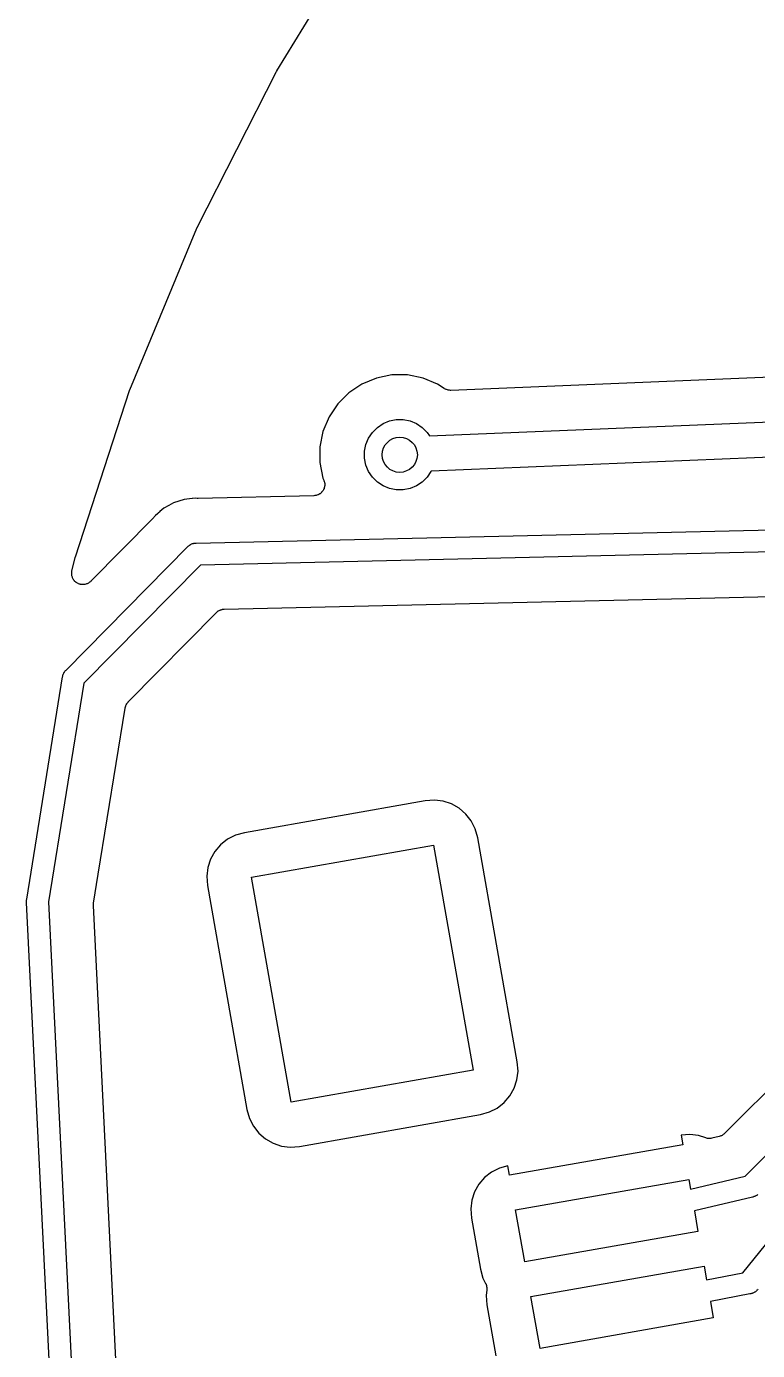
# Model space of a CAD drawing. Extents: x 4.92 to 6.91, y -5.73 to -3.72.
# Drawn here: x 4.919 to 5.246, y -4.807 to -4.214 of the extents above; entities that cross this region are included whole.
import ezdxf

# ---------------------------------------------------------------- set-up
doc = ezdxf.new("R2010")
doc.units = 0
doc.header["$MEASUREMENT"] = 0
doc.layers.add('BLACK', color=7, linetype='CONTINUOUS')

msp = doc.modelspace()

# ---------------------------------------------------------------- linework, layer by layer
at = {"layer": 'BLACK', "linetype": 'CONTINUOUS'}
for p, q in [((5.03081, -4.23433), (5.07174, -4.16754)), ((4.99506, -4.30447), (5.03062, -4.23467)), ((5.03062, -4.23467), (5.03065, -4.23461)), ((5.03065, -4.23461), (5.03074, -4.23448)), ((5.03074, -4.23448), (5.03081, -4.23433)), ((4.96492, -4.3772), (4.99489, -4.30483)), ((4.99489, -4.30483), (4.99492, -4.30476)), ((4.99492, -4.30476), (4.995, -4.30462)), ((4.995, -4.30462), (4.99506, -4.30447)), ((5.62266, -4.31925), (5.23127, -4.71027)), ((5.24042, -4.7294), (5.64459, -4.32561)), ((5.28717, -4.3701), (5.10874, -4.37746)), ((5.06889, -4.37462), (5.06304, -4.37853)), ((5.0754, -4.37192), (5.06889, -4.37462)), ((5.08231, -4.37055), (5.0754, -4.37192)), ((5.08935, -4.37055), (5.08231, -4.37055)), ((5.09625, -4.37192), (5.08935, -4.37055)), ((5.10276, -4.37462), (5.09625, -4.37192)), ((5.10575, -4.37662), (5.10276, -4.37462)), ((4.94057, -4.45207), (4.96478, -4.37756)), ((4.96478, -4.37756), (4.9648, -4.3775)), ((4.9648, -4.3775), (4.96487, -4.37735)), ((4.96487, -4.37735), (4.96492, -4.3772)), ((5.06304, -4.37853), (5.05806, -4.38351)), ((5.10582, -4.37665), (5.10575, -4.37662)), ((5.10588, -4.3767), (5.10582, -4.37665)), ((5.10625, -4.37688), (5.10588, -4.3767)), ((5.10661, -4.37708), (5.10625, -4.37688)), ((5.10668, -4.3771), (5.10661, -4.37708)), ((5.10675, -4.37713), (5.10668, -4.3771)), ((5.10715, -4.37724), (5.10675, -4.37713)), ((5.10755, -4.37736), (5.10715, -4.37724)), ((5.10762, -4.37737), (5.10755, -4.37736)), ((5.10769, -4.37739), (5.10762, -4.37737)), ((5.1081, -4.37742), (5.10769, -4.37739)), ((5.10852, -4.37746), (5.1081, -4.37742)), ((5.10859, -4.37745), (5.10852, -4.37746)), ((5.10867, -4.37746), (5.10859, -4.37745)), ((5.10874, -4.37746), (5.10867, -4.37746)), ((5.05806, -4.38351), (5.05415, -4.38937)), ((5.05415, -4.38937), (5.05145, -4.39587)), ((5.07579, -4.39407), (5.07837, -4.39234)), ((5.07837, -4.39234), (5.08123, -4.39116)), ((5.08123, -4.39116), (5.08428, -4.39055)), ((5.08428, -4.39055), (5.08738, -4.39055)), ((5.08738, -4.39055), (5.09042, -4.39116)), ((5.09042, -4.39116), (5.09329, -4.39234)), ((5.09329, -4.39234), (5.09587, -4.39407)), ((5.09913, -4.39787), (5.30394, -4.38943)), ((5.05145, -4.39587), (5.05008, -4.40278)), ((5.07068, -4.40171), (5.07187, -4.39884)), ((5.07187, -4.39884), (5.07359, -4.39626)), ((5.07359, -4.39626), (5.07579, -4.39407)), ((5.09587, -4.39407), (5.09806, -4.39626)), ((5.09806, -4.39626), (5.09913, -4.39787)), ((5.05008, -4.40278), (5.05008, -4.40982)), ((5.07008, -4.40475), (5.07068, -4.40171)), ((5.07008, -4.40785), (5.07008, -4.40475)), ((5.30394, -4.40519), (5.09985, -4.4136)), ((5.05008, -4.40982), (5.05145, -4.41673)), ((5.07068, -4.41089), (5.07008, -4.40785)), ((5.07187, -4.41376), (5.07068, -4.41089)), ((5.05145, -4.41673), (5.05187, -4.41773)), ((5.07359, -4.41634), (5.07187, -4.41376)), ((5.07579, -4.41853), (5.07359, -4.41634)), ((5.09806, -4.41634), (5.09587, -4.41853)), ((5.09978, -4.41376), (5.09806, -4.41634)), ((5.09985, -4.4136), (5.09978, -4.41376)), ((5.05043, -4.42347), (5.05011, -4.42374)), ((5.05075, -4.42321), (5.05043, -4.42347)), ((5.0508, -4.42315), (5.05075, -4.42321)), ((5.05085, -4.42311), (5.0508, -4.42315)), ((5.05111, -4.42278), (5.05085, -4.42311)), ((5.05138, -4.42246), (5.05111, -4.42278)), ((5.05141, -4.4224), (5.05138, -4.42246)), ((5.05146, -4.42234), (5.05141, -4.4224)), ((5.05165, -4.42197), (5.05146, -4.42234)), ((5.05185, -4.4216), (5.05165, -4.42197)), ((5.05187, -4.42154), (5.05185, -4.4216)), ((5.05187, -4.41773), (5.05189, -4.41779)), ((5.0519, -4.42147), (5.05187, -4.42154)), ((5.05189, -4.41779), (5.05201, -4.41819)), ((5.05202, -4.42107), (5.0519, -4.42147)), ((5.05201, -4.41819), (5.05214, -4.41859)), ((5.05214, -4.42067), (5.05202, -4.42107)), ((5.05214, -4.41859), (5.05214, -4.41866)), ((5.05214, -4.41866), (5.05216, -4.41873)), ((5.05215, -4.4206), (5.05214, -4.42067)), ((5.05217, -4.42053), (5.05215, -4.4206)), ((5.05216, -4.41873), (5.0522, -4.41915)), ((5.0522, -4.42012), (5.05217, -4.42053)), ((5.0522, -4.41915), (5.05225, -4.41956)), ((5.05225, -4.4197), (5.0522, -4.42012)), ((5.05225, -4.41956), (5.05224, -4.41963)), ((5.05224, -4.41963), (5.05225, -4.4197)), ((5.07837, -4.42025), (5.07579, -4.41853)), ((5.08123, -4.42144), (5.07837, -4.42025)), ((5.08428, -4.42205), (5.08123, -4.42144)), ((5.08738, -4.42205), (5.08428, -4.42205)), ((5.09042, -4.42144), (5.08738, -4.42205)), ((5.09329, -4.42025), (5.09042, -4.42144)), ((5.09587, -4.41853), (5.09329, -4.42025)), ((4.98238, -4.42901), (4.98025, -4.43016)), ((4.98245, -4.42897), (4.98238, -4.429)), ((4.98238, -4.429), (4.98238, -4.429)), ((4.98238, -4.429), (4.98238, -4.42901)), ((4.98455, -4.42778), (4.98245, -4.42897)), ((4.98686, -4.42706), (4.98455, -4.42778)), ((4.98687, -4.42706), (4.98686, -4.42706)), ((4.98686, -4.42706), (4.98686, -4.42706)), ((4.98693, -4.42704), (4.98687, -4.42706)), ((4.98923, -4.42628), (4.98693, -4.42704)), ((4.99163, -4.42603), (4.98923, -4.42628)), ((4.99164, -4.42603), (4.99163, -4.42603)), ((4.99171, -4.42602), (4.99164, -4.42603)), ((4.99164, -4.42603), (4.99164, -4.42603)), ((4.99286, -4.42588), (4.99171, -4.42602)), ((4.99302, -4.42588), (4.99286, -4.42588)), ((4.99309, -4.42587), (4.99302, -4.42588)), ((4.99431, -4.42575), (4.99309, -4.42587)), ((4.99505, -4.42581), (4.99431, -4.42575)), ((4.9953, -4.42581), (4.99505, -4.42581)), ((4.99555, -4.42583), (4.9953, -4.42581)), ((4.99562, -4.42583), (4.99555, -4.42583)), ((5.04736, -4.42464), (4.99562, -4.42583)), ((5.04778, -4.42459), (5.04736, -4.42464)), ((5.04819, -4.42455), (5.04778, -4.42459)), ((5.04826, -4.42453), (5.04819, -4.42455)), ((5.04833, -4.42452), (5.04826, -4.42453)), ((5.04873, -4.42439), (5.04833, -4.42452)), ((5.04913, -4.42427), (5.04873, -4.42439)), ((5.04919, -4.42424), (5.04913, -4.42427)), ((5.04926, -4.42422), (5.04919, -4.42424)), ((5.04962, -4.42401), (5.04926, -4.42422)), ((5.04999, -4.42382), (5.04962, -4.42401)), ((5.05005, -4.42378), (5.04999, -4.42382)), ((5.05011, -4.42374), (5.05005, -4.42378)), ((4.97554, -4.43451), (4.94749, -4.46297)), ((4.9757, -4.43431), (4.97554, -4.43451)), ((4.97587, -4.43413), (4.9757, -4.43431)), ((4.97592, -4.43408), (4.97587, -4.43413)), ((4.97638, -4.43349), (4.97592, -4.43408)), ((4.9773, -4.4327), (4.97638, -4.43349)), ((4.97742, -4.43257), (4.9773, -4.4327)), ((4.97756, -4.43246), (4.97742, -4.43257)), ((4.9776, -4.43242), (4.97756, -4.43246)), ((4.97836, -4.43179), (4.9776, -4.43242)), ((4.97837, -4.43178), (4.97836, -4.43178)), ((4.97836, -4.43178), (4.97836, -4.43179)), ((4.97842, -4.43174), (4.97837, -4.43178)), ((4.98025, -4.43016), (4.97842, -4.43174)), ((4.99465, -4.44586), (5.43643, -4.43567)), ((4.99091, -4.44737), (4.99113, -4.44719)), ((4.99113, -4.44719), (4.99115, -4.44716)), ((4.99115, -4.44716), (4.99131, -4.44703)), ((4.99131, -4.44703), (4.99165, -4.44674)), ((4.99165, -4.44674), (4.99168, -4.44672)), ((4.99168, -4.44672), (4.99171, -4.4467)), ((4.99171, -4.4467), (4.9921, -4.44648)), ((4.9921, -4.44648), (4.99249, -4.44626)), ((4.99249, -4.44626), (4.99253, -4.44625)), ((4.99253, -4.44625), (4.99256, -4.44623)), ((4.99256, -4.44623), (4.99299, -4.4461)), ((4.99299, -4.4461), (4.99341, -4.44596)), ((4.99341, -4.44596), (4.99345, -4.44596)), ((4.99345, -4.44596), (4.99349, -4.44594)), ((4.99349, -4.44594), (4.99393, -4.4459)), ((4.99393, -4.4459), (4.99413, -4.44587)), ((4.99413, -4.44587), (4.99417, -4.44587)), ((4.99417, -4.44587), (4.99445, -4.44584)), ((4.99445, -4.44584), (4.99465, -4.44586)), ((5.4382, -4.44547), (4.99659, -4.45566)), ((4.93638, -4.50272), (4.99079, -4.44753)), ((4.93906, -4.45829), (4.94047, -4.45244)), ((4.94047, -4.45244), (4.94048, -4.45238)), ((4.94048, -4.45238), (4.94054, -4.45222)), ((4.94054, -4.45222), (4.94057, -4.45207)), ((4.99079, -4.44753), (4.99091, -4.44737)), ((4.93893, -4.45926), (4.93898, -4.45888)), ((4.93898, -4.45888), (4.93902, -4.4585)), ((4.93902, -4.4585), (4.93905, -4.4584)), ((4.93905, -4.4584), (4.93906, -4.45829)), ((4.99659, -4.45566), (4.94437, -4.50863)), ((4.93894, -4.45936), (4.93893, -4.45926)), ((4.93893, -4.45947), (4.93894, -4.45936)), ((4.93897, -4.45985), (4.93893, -4.45947)), ((4.93899, -4.46023), (4.93897, -4.45985)), ((4.93901, -4.46034), (4.93899, -4.46023)), ((4.93903, -4.46044), (4.93901, -4.46034)), ((4.93914, -4.46081), (4.93903, -4.46044)), ((4.93923, -4.46117), (4.93914, -4.46081)), ((4.93928, -4.46127), (4.93923, -4.46117)), ((4.93931, -4.46138), (4.93928, -4.46127)), ((4.93949, -4.46171), (4.93931, -4.46138)), ((4.93965, -4.46205), (4.93949, -4.46171)), ((4.93972, -4.46214), (4.93965, -4.46205)), ((4.93977, -4.46224), (4.93972, -4.46214)), ((4.94001, -4.46253), (4.93977, -4.46224)), ((4.94024, -4.46283), (4.94001, -4.46253)), ((4.94032, -4.46291), (4.94024, -4.46283)), ((4.94039, -4.46299), (4.94032, -4.46291)), ((4.94068, -4.46323), (4.94039, -4.46299)), ((4.94097, -4.46349), (4.94068, -4.46323)), ((4.94106, -4.46354), (4.94097, -4.46349)), ((4.94115, -4.46361), (4.94106, -4.46354)), ((4.94148, -4.46379), (4.94115, -4.46361)), ((4.94181, -4.46398), (4.94148, -4.46379)), ((4.94191, -4.46402), (4.94181, -4.46398)), ((4.94201, -4.46407), (4.94191, -4.46402)), ((4.94237, -4.46418), (4.94201, -4.46407)), ((4.94273, -4.46431), (4.94237, -4.46418)), ((4.94283, -4.46433), (4.94273, -4.46431)), ((4.94294, -4.46436), (4.94283, -4.46433)), ((4.94332, -4.4644), (4.94294, -4.46436)), ((4.94369, -4.46445), (4.94332, -4.4644)), ((4.9438, -4.46444), (4.94369, -4.46445)), ((4.94391, -4.46446), (4.9438, -4.46444)), ((4.94429, -4.46442), (4.94391, -4.46446)), ((4.94467, -4.4644), (4.94429, -4.46442)), ((4.94477, -4.46437), (4.94467, -4.4644)), ((4.94488, -4.46436), (4.94477, -4.46437)), ((4.94524, -4.46426), (4.94488, -4.46436)), ((4.94561, -4.46416), (4.94524, -4.46426)), ((4.94571, -4.46412), (4.94561, -4.46416)), ((4.94582, -4.46408), (4.94571, -4.46412)), ((4.94615, -4.46391), (4.94582, -4.46408)), ((4.94649, -4.46375), (4.94615, -4.46391)), ((4.94658, -4.46368), (4.94649, -4.46375)), ((4.94668, -4.46363), (4.94658, -4.46368)), ((4.94697, -4.46339), (4.94668, -4.46363)), ((4.94728, -4.46317), (4.94697, -4.46339)), ((4.94735, -4.46308), (4.94728, -4.46317)), ((4.94744, -4.46302), (4.94735, -4.46308)), ((4.94749, -4.46297), (4.94744, -4.46302)), ((5.00718, -4.47542), (5.43815, -4.46548)), ((4.96422, -4.51699), (5.00373, -4.47691)), ((5.00373, -4.47691), (5.00378, -4.47686)), ((5.00378, -4.47686), (5.00411, -4.4766)), ((5.00411, -4.4766), (5.00443, -4.47632)), ((5.00443, -4.47632), (5.00449, -4.47629)), ((5.00449, -4.47629), (5.00454, -4.47625)), ((5.00454, -4.47625), (5.00491, -4.47605)), ((5.00491, -4.47605), (5.00528, -4.47584)), ((5.00528, -4.47584), (5.00534, -4.47582)), ((5.00534, -4.47582), (5.0054, -4.47579)), ((5.0054, -4.47579), (5.00581, -4.47567)), ((5.00581, -4.47567), (5.00621, -4.47554)), ((5.00621, -4.47554), (5.00627, -4.47553)), ((5.00627, -4.47553), (5.00634, -4.47551)), ((5.00634, -4.47551), (5.00676, -4.47547)), ((5.00676, -4.47547), (5.00718, -4.47542)), ((4.9188, -4.60531), (4.93488, -4.50568)), ((4.93488, -4.50568), (4.93491, -4.50537)), ((4.93491, -4.50537), (4.93502, -4.50497)), ((4.93502, -4.50497), (4.93513, -4.50457)), ((4.93513, -4.50457), (4.93516, -4.50451)), ((4.93516, -4.50451), (4.93518, -4.50444)), ((4.93518, -4.50444), (4.93537, -4.50408)), ((4.93537, -4.50408), (4.93556, -4.5037)), ((4.93556, -4.5037), (4.9356, -4.50365)), ((4.9356, -4.50365), (4.93563, -4.50358)), ((4.93563, -4.50358), (4.93589, -4.50326)), ((4.93589, -4.50326), (4.93614, -4.50293)), ((4.93614, -4.50293), (4.93638, -4.50272)), ((4.94437, -4.50863), (4.92856, -4.60657)), ((4.96315, -4.51861), (4.96336, -4.51822)), ((4.96336, -4.51822), (4.96356, -4.51782)), ((4.96356, -4.51782), (4.96358, -4.51779)), ((4.96358, -4.51779), (4.96361, -4.51775)), ((4.96361, -4.51775), (4.96388, -4.5174)), ((4.96388, -4.5174), (4.96416, -4.51705)), ((4.96416, -4.51705), (4.96419, -4.51703)), ((4.96419, -4.51703), (4.96422, -4.51699)), ((4.95084, -4.59409), (4.96284, -4.5197)), ((4.96284, -4.5197), (4.96286, -4.51963)), ((4.96286, -4.51963), (4.96287, -4.51959)), ((4.96287, -4.51955), (4.963, -4.51912)), ((4.96287, -4.51959), (4.96287, -4.51955)), ((4.963, -4.51912), (4.96312, -4.51869)), ((4.96312, -4.51869), (4.96314, -4.51865)), ((4.96314, -4.51865), (4.96315, -4.51861)), ((5.09716, -4.56131), (5.01623, -4.57558)), ((5.10134, -4.56099), (5.09716, -4.56131)), ((5.10525, -4.56146), (5.10134, -4.56099)), ((5.10899, -4.56269), (5.10525, -4.56146)), ((5.11243, -4.56462), (5.10899, -4.56269)), ((5.11542, -4.56719), (5.11243, -4.56462)), ((5.11785, -4.57028), (5.11542, -4.56719)), ((5.11963, -4.5738), (5.11785, -4.57028)), ((5.0122, -4.57671), (5.00868, -4.57849)), ((5.01623, -4.57558), (5.0122, -4.57671)), ((5.12076, -4.57783), (5.11963, -4.5738)), ((5.00558, -4.58092), (5.00302, -4.58391)), ((5.00868, -4.57849), (5.00558, -4.58092)), ((5.01948, -4.59544), (5.1009, -4.58108)), ((5.1009, -4.58108), (5.11868, -4.68189)), ((5.13845, -4.67815), (5.12076, -4.57783)), ((5.00108, -4.58735), (4.99986, -4.59109)), ((5.00302, -4.58391), (5.00108, -4.58735)), ((4.94873, -4.60717), (4.95084, -4.59409)), ((4.99986, -4.59109), (4.99939, -4.595)), ((4.99939, -4.595), (4.99971, -4.59918)), ((5.03725, -4.69625), (5.01948, -4.59544)), ((4.99971, -4.59918), (5.0174, -4.6995)), ((4.91868, -4.60648), (4.91871, -4.60603)), ((4.91872, -4.60675), (4.91868, -4.60648)), ((4.91871, -4.60603), (4.91873, -4.60557)), ((4.93208, -4.87866), (4.91872, -4.60675)), ((4.91873, -4.60557), (4.9188, -4.60531)), ((4.92856, -4.60657), (4.9419, -4.87809)), ((4.9487, -4.60754), (4.94873, -4.60717)), ((4.94866, -4.60814), (4.9487, -4.60754)), ((4.94867, -4.60821), (4.94866, -4.60814)), ((4.96178, -4.87504), (4.94867, -4.60821)), ((5.13877, -4.68233), (5.13845, -4.67815)), ((5.11868, -4.68189), (5.03725, -4.69625)), ((5.1383, -4.68624), (5.13877, -4.68233)), ((5.13514, -4.69342), (5.13707, -4.68998)), ((5.13707, -4.68998), (5.1383, -4.68624)), ((5.13257, -4.69641), (5.13514, -4.69342)), ((5.0174, -4.6995), (5.01852, -4.70353)), ((5.04099, -4.71602), (5.12193, -4.70175)), ((5.12193, -4.70175), (5.12596, -4.70062)), ((5.12596, -4.70062), (5.12947, -4.69884)), ((5.12947, -4.69884), (5.13257, -4.69641)), ((5.01852, -4.70353), (5.0203, -4.70704)), ((5.0203, -4.70704), (5.02274, -4.71014)), ((5.02274, -4.71014), (5.02573, -4.71271)), ((5.02573, -4.71271), (5.02916, -4.71464)), ((5.21569, -4.71073), (5.21176, -4.71103)), ((5.21176, -4.71103), (5.21252, -4.71531)), ((5.2196, -4.7112), (5.21569, -4.71073)), ((5.22287, -4.71227), (5.2196, -4.7112)), ((5.22323, -4.71235), (5.22287, -4.71227)), ((5.22358, -4.71245), (5.22323, -4.71235)), ((5.22371, -4.71246), (5.22358, -4.71245)), ((5.22382, -4.71248), (5.22371, -4.71246)), ((5.22419, -4.71249), (5.22382, -4.71248)), ((5.22456, -4.71252), (5.22419, -4.71249)), ((5.22468, -4.7125), (5.22456, -4.71252)), ((5.2248, -4.71251), (5.22468, -4.7125)), ((5.22516, -4.71244), (5.2248, -4.71251)), ((5.22552, -4.7124), (5.22516, -4.71244)), ((5.22559, -4.71238), (5.22552, -4.7124)), ((5.2289, -4.71159), (5.22559, -4.71238)), ((5.22924, -4.71147), (5.2289, -4.71159)), ((5.22959, -4.71137), (5.22924, -4.71147)), ((5.2297, -4.71131), (5.22959, -4.71137)), ((5.22982, -4.71127), (5.2297, -4.71131)), ((5.23013, -4.71109), (5.22982, -4.71127)), ((5.23046, -4.71092), (5.23013, -4.71109)), ((5.23056, -4.71084), (5.23046, -4.71092)), ((5.23066, -4.71078), (5.23056, -4.71084)), ((5.23094, -4.71054), (5.23066, -4.71078)), ((5.23122, -4.71031), (5.23094, -4.71054)), ((5.23127, -4.71027), (5.23122, -4.71031)), ((5.02916, -4.71464), (5.0329, -4.71587)), ((5.0329, -4.71587), (5.03682, -4.71634)), ((5.03682, -4.71634), (5.04099, -4.71602)), ((5.21252, -4.71531), (5.13498, -4.72899)), ((5.13043, -4.72577), (5.12691, -4.72755)), ((5.13422, -4.7247), (5.13043, -4.72577)), ((5.13498, -4.72899), (5.13422, -4.7247)), ((5.12381, -4.72998), (5.12125, -4.73297)), ((5.12691, -4.72755), (5.12381, -4.72998)), ((5.13771, -4.7445), (5.21525, -4.73082)), ((5.21525, -4.73082), (5.21603, -4.73524)), ((5.21603, -4.73524), (5.24042, -4.7294)), ((5.11932, -4.7364), (5.11809, -4.74015)), ((5.12125, -4.73297), (5.11932, -4.7364)), ((5.24611, -4.7376), (5.24582, -4.73786)), ((5.11809, -4.74015), (5.11762, -4.74406)), ((5.24373, -4.73872), (5.21775, -4.74495)), ((5.24388, -4.73871), (5.24373, -4.73872)), ((5.2442, -4.73861), (5.24388, -4.73871)), ((5.2443, -4.73859), (5.2442, -4.73861)), ((5.24443, -4.73854), (5.2443, -4.73859)), ((5.2448, -4.73843), (5.24443, -4.73854)), ((5.24489, -4.73838), (5.2448, -4.73843)), ((5.24498, -4.73835), (5.24489, -4.73838)), ((5.24532, -4.73815), (5.24498, -4.73835)), ((5.24566, -4.73797), (5.24532, -4.73815)), ((5.24573, -4.73791), (5.24566, -4.73797)), ((5.24582, -4.73786), (5.24573, -4.73791)), ((5.11762, -4.74406), (5.11794, -4.74823)), ((5.11794, -4.74823), (5.12195, -4.77101)), ((5.14181, -4.76776), (5.13771, -4.7445)), ((5.21775, -4.74495), (5.21936, -4.75409)), ((5.23943, -4.77267), (5.2624, -4.74414)), ((5.21936, -4.75409), (5.14181, -4.76776)), ((5.12195, -4.77101), (5.12308, -4.77504)), ((5.14455, -4.78327), (5.22209, -4.7696)), ((5.22209, -4.7696), (5.22318, -4.77579)), ((5.22318, -4.77579), (5.23943, -4.77267)), ((5.12308, -4.77504), (5.12426, -4.77738)), ((5.12426, -4.77738), (5.12427, -4.77739)), ((5.12427, -4.77739), (5.12427, -4.77739)), ((5.12427, -4.77739), (5.12427, -4.77739)), ((5.12427, -4.77739), (5.12429, -4.77744)), ((5.12429, -4.77744), (5.12446, -4.77787)), ((5.12446, -4.77787), (5.12462, -4.7783)), ((5.12462, -4.7783), (5.12463, -4.77833)), ((5.12463, -4.77833), (5.12464, -4.77835)), ((5.12464, -4.77835), (5.12471, -4.77881)), ((5.12471, -4.77881), (5.12479, -4.77926)), ((5.12479, -4.77932), (5.12478, -4.77977)), ((5.12479, -4.77926), (5.12479, -4.77929)), ((5.12479, -4.77929), (5.12479, -4.77932)), ((5.12477, -4.78023), (5.12445, -4.78283)), ((5.12445, -4.78283), (5.12477, -4.787)), ((5.12478, -4.77977), (5.12477, -4.78023)), ((5.14865, -4.80653), (5.14455, -4.78327)), ((5.24262, -4.78208), (5.22489, -4.78549)), ((5.24266, -4.78208), (5.24262, -4.78208)), ((5.24309, -4.78199), (5.24266, -4.78208)), ((5.24329, -4.78195), (5.24309, -4.78199)), ((5.24333, -4.78194), (5.24329, -4.78195)), ((5.24361, -4.78188), (5.24333, -4.78194)), ((5.24379, -4.7818), (5.24361, -4.78188)), ((5.24399, -4.78175), (5.24379, -4.7818)), ((5.24424, -4.78161), (5.24399, -4.78175)), ((5.2445, -4.7815), (5.24424, -4.78161)), ((5.24467, -4.78139), (5.2445, -4.7815)), ((5.24485, -4.7813), (5.24467, -4.78139)), ((5.24507, -4.78112), (5.24485, -4.7813)), ((5.2453, -4.78096), (5.24507, -4.78112)), ((5.24544, -4.78081), (5.2453, -4.78096)), ((5.2456, -4.78069), (5.24544, -4.78081)), ((5.24578, -4.78047), (5.2456, -4.78069)), ((5.24581, -4.78044), (5.24578, -4.78047)), ((5.24594, -4.78028), (5.24581, -4.78044)), ((5.24622, -4.77994), (5.24594, -4.78028)), ((5.12477, -4.787), (5.12879, -4.80978)), ((5.22489, -4.78549), (5.22619, -4.79286)), ((5.22619, -4.79286), (5.14865, -4.80653))]:
    msp.add_line(p, q, dxfattribs=at)
at = {"layer": 'BLACK'}
msp.add_circle((5.08583, -4.4063), 0.00787, dxfattribs=at)

doc.saveas('drawing.dxf')
